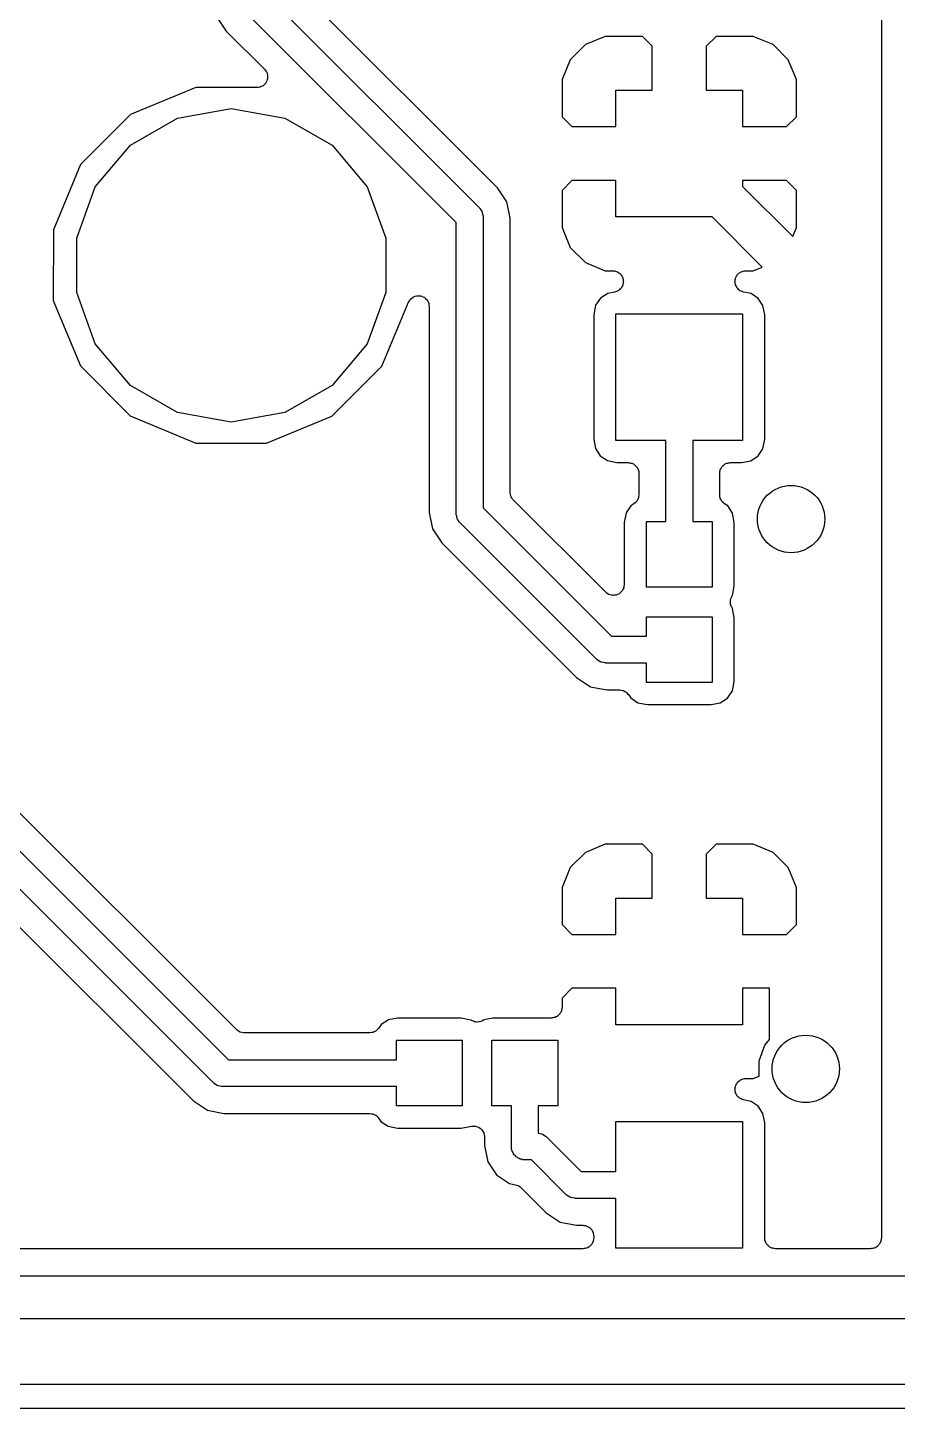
# Model space of a CAD drawing. Extents: x 25.3 to 49.5, y -85 to -25.3.
# Drawn here: x 34.42 to 42.61, y -84.95 to -71.93 of the extents above; entities that cross this region are included whole.
import ezdxf

# ---------------------------------------------------------------- set-up
doc = ezdxf.new("R2010")
doc.units = 0
doc.header["$MEASUREMENT"] = 0
doc.layers.add('BLACK', color=7, linetype='CONTINUOUS')

msp = doc.modelspace()

# ---------------------------------------------------------------- linework, layer by layer
at = {"layer": 'Black'}
for p, q in [((42.4624, -29.1846), (42.4624, -83.3433)), ((36.6775, -71.6288), (38.6716, -73.6229)), ((38.8441, -73.4362), (36.9613, -71.5533)), ((36.2003, -71.8264), (36.2882, -71.9579)), ((38.4548, -73.7653), (36.4607, -71.7712)), ((36.2882, -71.9579), (36.6487, -72.3184)), ((39.8595, -72.009), (39.6727, -72.0863)), ((40.2105, -72.009), (39.8595, -72.009)), ((40.3034, -72.1019), (40.2105, -72.009)), ((40.9043, -72.009), (40.8114, -72.1019)), ((41.2553, -72.009), (40.9043, -72.009)), ((41.4421, -72.0863), (41.2553, -72.009)), ((39.6727, -72.0863), (39.5298, -72.2292)), ((40.3034, -72.517), (40.3034, -72.1019)), ((40.8114, -72.1019), (40.8114, -72.517)), ((41.585, -72.2292), (41.4421, -72.0863)), ((39.5298, -72.2292), (39.4525, -72.416)), ((41.6623, -72.416), (41.585, -72.2292)), ((36.6487, -72.3184), (36.6563, -72.3293)), ((36.6563, -72.3293), (36.6648, -72.3395)), ((36.6648, -72.3395), (36.6664, -72.3436)), ((36.6664, -72.3436), (36.6689, -72.3473)), ((36.6689, -72.3473), (36.6723, -72.3601)), ((36.6749, -72.4165), (36.6693, -72.4286)), ((36.6723, -72.3601), (36.6769, -72.3727)), ((36.6753, -72.4121), (36.6749, -72.4165)), ((36.6769, -72.4079), (36.6753, -72.4121)), ((36.6769, -72.3727), (36.6769, -72.3771)), ((36.6769, -72.3771), (36.678, -72.3814)), ((36.678, -72.3814), (36.6769, -72.3946)), ((36.6769, -72.3946), (36.6769, -72.4079)), ((39.4525, -72.416), (39.4525, -72.767)), ((41.6623, -72.767), (41.6623, -72.416)), ((36.0027, -72.4913), (35.3863, -72.746)), ((36.5767, -72.4918), (36.0027, -72.4913)), ((36.5898, -72.4895), (36.5767, -72.4918)), ((36.6031, -72.4883), (36.5898, -72.4895)), ((36.6071, -72.4865), (36.6031, -72.4883)), ((36.6115, -72.4857), (36.6071, -72.4865)), ((36.623, -72.4791), (36.6115, -72.4857)), ((36.6351, -72.4734), (36.623, -72.4791)), ((36.6382, -72.4703), (36.6351, -72.4734)), ((36.642, -72.4681), (36.6382, -72.4703)), ((36.6506, -72.4579), (36.642, -72.4681)), ((36.66, -72.4485), (36.6506, -72.4579)), ((36.6619, -72.4445), (36.66, -72.4485)), ((36.6648, -72.4411), (36.6619, -72.4445)), ((36.6693, -72.4286), (36.6648, -72.4411)), ((39.9605, -72.8599), (39.9605, -72.517)), ((39.9605, -72.517), (40.3034, -72.517)), ((40.8114, -72.517), (41.1543, -72.517)), ((41.1543, -72.517), (41.1543, -72.8599)), ((35.3863, -72.746), (34.9143, -73.2172)), ((35.3841, -73.0352), (35.8289, -72.7784)), ((35.8289, -72.7784), (36.3347, -72.6892)), ((36.3347, -72.6892), (36.8405, -72.7784)), ((36.8405, -72.7784), (37.2853, -73.0352)), ((39.4525, -72.767), (39.5454, -72.8599)), ((41.5694, -72.8599), (41.6623, -72.767)), ((39.5454, -72.8599), (39.9605, -72.8599)), ((41.1543, -72.8599), (41.5694, -72.8599)), ((35.054, -73.4286), (35.3841, -73.0352)), ((37.2853, -73.0352), (37.6154, -73.4286)), ((34.9143, -73.2172), (34.6586, -73.8331)), ((34.8783, -73.9112), (35.054, -73.4286)), ((37.6154, -73.4286), (37.7911, -73.9112)), ((38.932, -73.5677), (38.8441, -73.4362)), ((39.5454, -73.3679), (39.4525, -73.4608)), ((39.9605, -73.3679), (39.5454, -73.3679)), ((39.9605, -73.7108), (39.9605, -73.3679)), ((41.1543, -73.3679), (41.1543, -73.4234)), ((41.5694, -73.3679), (41.1543, -73.3679)), ((41.1543, -73.4234), (41.6273, -73.8964)), ((41.6623, -73.4608), (41.5694, -73.3679)), ((38.9628, -73.7227), (38.932, -73.5677)), ((39.4525, -73.4608), (39.4525, -73.8118)), ((41.6623, -73.8118), (41.6623, -73.4608)), ((38.6716, -73.6229), (38.6748, -73.6275)), ((38.6748, -73.6275), (38.6791, -73.6311)), ((38.6791, -73.6311), (38.6874, -73.6454)), ((38.6874, -73.6454), (38.6969, -73.659)), ((38.6969, -73.659), (38.6983, -73.6644)), ((38.6983, -73.6644), (38.7011, -73.6693)), ((38.7011, -73.6693), (38.704, -73.6856)), ((38.704, -73.6856), (38.7083, -73.7016)), ((38.7083, -73.7016), (38.7078, -73.7072)), ((38.7078, -73.7072), (38.7088, -73.7127)), ((38.7088, -73.7127), (38.7088, -76.4556)), ((40.8669, -73.7108), (39.9605, -73.7108)), ((41.3399, -74.1838), (40.8669, -73.7108)), ((34.6586, -73.8331), (34.658, -74.5)), ((38.4548, -76.5082), (38.4548, -73.7653)), ((38.9628, -76.3083), (38.9628, -73.7227)), ((39.4525, -73.8118), (39.5298, -73.9986)), ((41.6273, -73.8964), (41.6623, -73.8118)), ((34.8783, -74.4248), (34.8783, -73.9112)), ((37.7911, -73.9112), (37.7911, -74.4248)), ((39.5298, -73.9986), (39.6727, -74.1415)), ((39.6727, -74.1415), (39.8595, -74.2188)), ((39.8595, -74.2188), (39.9297, -74.2188)), ((39.9297, -74.2188), (39.9376, -74.2202)), ((39.9376, -74.2202), (39.9457, -74.2201)), ((39.9457, -74.2201), (39.9549, -74.2232)), ((39.9549, -74.2232), (39.9645, -74.2249)), ((39.9645, -74.2249), (39.9714, -74.2289)), ((39.9714, -74.2289), (39.979, -74.2316)), ((39.979, -74.2316), (39.9866, -74.2377)), ((39.9866, -74.2377), (39.995, -74.2426)), ((41.1188, -74.2426), (41.1275, -74.2375)), ((41.1275, -74.2375), (41.1353, -74.2312)), ((41.1353, -74.2312), (41.1426, -74.2288)), ((41.1426, -74.2288), (41.1493, -74.2249)), ((41.1493, -74.2249), (41.1592, -74.2232)), ((41.1592, -74.2232), (41.1688, -74.22)), ((41.1688, -74.22), (41.1765, -74.2201)), ((41.1765, -74.2201), (41.1841, -74.2188)), ((41.1841, -74.2188), (41.2553, -74.2188)), ((41.2553, -74.2188), (41.3399, -74.1838)), ((39.995, -74.2426), (40.0002, -74.2487)), ((40.0002, -74.2487), (40.0064, -74.2538)), ((40.0064, -74.2538), (40.0114, -74.2621)), ((40.0114, -74.2621), (40.0177, -74.2696)), ((40.0177, -74.2696), (40.0205, -74.2771)), ((40.021, -74.362), (40.0177, -74.3712)), ((40.0205, -74.2771), (40.0246, -74.284)), ((40.0258, -74.3535), (40.021, -74.362)), ((40.0246, -74.284), (40.0264, -74.2936)), ((40.027, -74.3456), (40.0258, -74.3535)), ((40.0264, -74.2936), (40.0298, -74.3028)), ((40.0298, -74.338), (40.027, -74.3456)), ((40.0298, -74.3028), (40.0298, -74.3108)), ((40.0298, -74.3108), (40.0313, -74.3187)), ((40.0313, -74.3187), (40.0298, -74.3283)), ((40.0298, -74.3283), (40.0298, -74.338)), ((41.0825, -74.318), (41.084, -74.3105)), ((41.084, -74.328), (41.0825, -74.318)), ((41.084, -74.3028), (41.0875, -74.2933)), ((41.084, -74.3105), (41.084, -74.3028)), ((41.084, -74.338), (41.084, -74.328)), ((41.0867, -74.3453), (41.084, -74.338)), ((41.0878, -74.3529), (41.0867, -74.3453)), ((41.0875, -74.2933), (41.0894, -74.2834)), ((41.0926, -74.3617), (41.0878, -74.3529)), ((41.0894, -74.2834), (41.0934, -74.2768)), ((41.0961, -74.3712), (41.0926, -74.3617)), ((41.0934, -74.2768), (41.0961, -74.2696)), ((41.0961, -74.2696), (41.1026, -74.2619)), ((41.1026, -74.2619), (41.1078, -74.2533)), ((41.1078, -74.2533), (41.1138, -74.2485)), ((41.1138, -74.2485), (41.1188, -74.2426)), ((34.658, -74.5), (34.9127, -75.1164)), ((35.054, -74.9074), (34.8783, -74.4248)), ((37.7911, -74.4248), (37.6154, -74.9074)), ((38.0137, -74.503), (38.0214, -74.4897)), ((38.0214, -74.4897), (38.0231, -74.4882)), ((38.0231, -74.4882), (38.0244, -74.4863)), ((38.0244, -74.4863), (38.0366, -74.4769)), ((38.0366, -74.4769), (38.0484, -74.467)), ((38.0484, -74.467), (38.0505, -74.4662)), ((38.0505, -74.4662), (38.0524, -74.4648)), ((38.0524, -74.4648), (38.0671, -74.4602)), ((38.0671, -74.4602), (38.0816, -74.4549)), ((38.0816, -74.4549), (38.0838, -74.4549)), ((38.0838, -74.4549), (38.086, -74.4542)), ((38.086, -74.4542), (38.1014, -74.4549)), ((38.1014, -74.4549), (38.1168, -74.4549)), ((38.1168, -74.4549), (38.119, -74.4557)), ((38.119, -74.4557), (38.1213, -74.4558)), ((38.1213, -74.4558), (38.1355, -74.4617)), ((38.1355, -74.4617), (38.15, -74.467)), ((38.15, -74.467), (38.1518, -74.4685)), ((38.1518, -74.4685), (38.1539, -74.4693)), ((38.1539, -74.4693), (38.1652, -74.4798)), ((38.1652, -74.4798), (38.177, -74.4897)), ((38.177, -74.4897), (38.1782, -74.4917)), ((38.1782, -74.4917), (38.1799, -74.4932)), ((38.1799, -74.4932), (38.187, -74.5069)), ((39.8149, -74.4778), (39.7694, -74.5453)), ((39.8833, -74.4329), (39.8149, -74.4778)), ((39.9491, -74.4201), (39.8833, -74.4329)), ((39.9566, -74.4173), (39.9491, -74.4201)), ((39.9645, -74.4159), (39.9566, -74.4173)), ((39.9729, -74.411), (39.9645, -74.4159)), ((39.982, -74.4075), (39.9729, -74.411)), ((39.9881, -74.4022), (39.982, -74.4075)), ((39.995, -74.3982), (39.9881, -74.4022)), ((40.0013, -74.3908), (39.995, -74.3982)), ((40.0087, -74.3844), (40.0013, -74.3908)), ((40.0126, -74.3773), (40.0087, -74.3844)), ((40.0177, -74.3712), (40.0126, -74.3773)), ((41.101, -74.3771), (41.0961, -74.3712)), ((41.1047, -74.3839), (41.101, -74.3771)), ((41.1123, -74.3905), (41.1047, -74.3839)), ((41.1188, -74.3982), (41.1123, -74.3905)), ((41.1254, -74.4021), (41.1188, -74.3982)), ((41.1312, -74.4072), (41.1254, -74.4021)), ((41.1406, -74.4108), (41.1312, -74.4072)), ((41.1493, -74.4159), (41.1406, -74.4108)), ((41.1569, -74.4172), (41.1493, -74.4159)), ((41.1641, -74.42), (41.1569, -74.4172)), ((41.2342, -74.4341), (41.1641, -74.42)), ((41.3017, -74.4796), (41.2342, -74.4341)), ((41.3466, -74.548), (41.3017, -74.4796)), ((37.7551, -75.1188), (38.0054, -74.516)), ((38.0054, -74.516), (38.0137, -74.503)), ((38.187, -74.5069), (38.1947, -74.5202)), ((38.1947, -74.5202), (38.1951, -74.5225)), ((38.1951, -74.5225), (38.1961, -74.5245)), ((38.1961, -74.5245), (38.1981, -74.5398)), ((38.1981, -74.5398), (38.2008, -74.555)), ((38.2008, -74.555), (38.2008, -76.4982)), ((39.7694, -74.5453), (39.7513, -74.6353)), ((39.9605, -75.819), (39.9605, -74.6252)), ((39.9605, -74.6252), (41.1543, -74.6252)), ((41.1543, -74.6252), (41.1543, -75.819)), ((41.3635, -74.635), (41.3466, -74.548)), ((39.7513, -74.6353), (39.7513, -75.8092)), ((41.3635, -75.8089), (41.3635, -74.635)), ((35.3841, -75.3008), (35.054, -74.9074)), ((37.6154, -74.9074), (37.2853, -75.3008)), ((34.9127, -75.1164), (35.3839, -75.5884)), ((37.2831, -75.59), (37.7551, -75.1188)), ((35.8289, -75.5576), (35.3841, -75.3008)), ((37.2853, -75.3008), (36.8405, -75.5576)), ((35.3839, -75.5884), (35.9998, -75.8441)), ((36.3347, -75.6468), (35.8289, -75.5576)), ((36.8405, -75.5576), (36.3347, -75.6468)), ((36.6667, -75.8447), (37.2831, -75.59)), ((35.9998, -75.8441), (36.6667, -75.8447)), ((39.7513, -75.8092), (39.7682, -75.8962)), ((39.7682, -75.8962), (39.8131, -75.9646)), ((40.4304, -75.819), (39.9605, -75.819)), ((40.4304, -76.5835), (40.4304, -75.819)), ((41.1543, -75.819), (40.6844, -75.819)), ((40.6844, -75.819), (40.6844, -76.5835)), ((41.2999, -75.9664), (41.3454, -75.8989)), ((41.3454, -75.8989), (41.3635, -75.8089)), ((39.8131, -75.9646), (39.8806, -76.0101)), ((39.8806, -76.0101), (39.9706, -76.0282)), ((39.9706, -76.0282), (40.0748, -76.0282)), ((40.0748, -76.0282), (40.0836, -76.0297)), ((40.0836, -76.0297), (40.0924, -76.0297)), ((40.0924, -76.0297), (40.1008, -76.0328)), ((40.1008, -76.0328), (40.1095, -76.0343)), ((40.1095, -76.0343), (40.1172, -76.0387)), ((40.1172, -76.0387), (40.1256, -76.0418)), ((40.1256, -76.0418), (40.1324, -76.0475)), ((40.1324, -76.0475), (40.1401, -76.0519)), ((40.1401, -76.0519), (40.1458, -76.0588)), ((40.1458, -76.0588), (40.1526, -76.0645)), ((40.9622, -76.0645), (40.969, -76.0588)), ((40.969, -76.0588), (40.9747, -76.0519)), ((40.9747, -76.0519), (40.9824, -76.0475)), ((40.9824, -76.0475), (40.9892, -76.0418)), ((40.9892, -76.0418), (40.9976, -76.0387)), ((40.9976, -76.0387), (41.0053, -76.0343)), ((41.0053, -76.0343), (41.014, -76.0328)), ((41.014, -76.0328), (41.0224, -76.0297)), ((41.0224, -76.0297), (41.0312, -76.0297)), ((41.0312, -76.0297), (41.04, -76.0282)), ((41.04, -76.0282), (41.1445, -76.0282)), ((41.1445, -76.0282), (41.2315, -76.0113)), ((41.2315, -76.0113), (41.2999, -75.9664)), ((40.1526, -76.0645), (40.1571, -76.0722)), ((40.1571, -76.0722), (40.1628, -76.079)), ((40.1628, -76.079), (40.1658, -76.0873)), ((40.1658, -76.0873), (40.1703, -76.095)), ((40.1703, -76.095), (40.1718, -76.1038)), ((40.1718, -76.1038), (40.1749, -76.1121)), ((40.1749, -76.1121), (40.1749, -76.121)), ((40.1749, -76.121), (40.1764, -76.1298)), ((40.1764, -76.1298), (40.1764, -76.3324)), ((40.9384, -76.1298), (40.9399, -76.121)), ((40.9384, -76.3325), (40.9384, -76.1298)), ((40.9399, -76.1121), (40.943, -76.1038)), ((40.9399, -76.121), (40.9399, -76.1121)), ((40.943, -76.1038), (40.9445, -76.095)), ((40.9445, -76.095), (40.949, -76.0873)), ((40.949, -76.0873), (40.952, -76.079)), ((40.952, -76.079), (40.9577, -76.0722)), ((40.9577, -76.0722), (40.9622, -76.0645)), ((38.9636, -76.3127), (38.9628, -76.3083)), ((38.9632, -76.3172), (38.9636, -76.3127)), ((38.9666, -76.33), (38.9632, -76.3172)), ((38.9689, -76.343), (38.9666, -76.33)), ((38.9712, -76.3469), (38.9689, -76.343)), ((38.9723, -76.3512), (38.9712, -76.3469)), ((38.9799, -76.3621), (38.9723, -76.3512)), ((38.9866, -76.3736), (38.9799, -76.3621)), ((38.99, -76.3765), (38.9866, -76.3736)), ((38.9926, -76.3801), (38.99, -76.3765)), ((39.8649, -77.2525), (38.9926, -76.3801)), ((40.102, -76.4361), (40.0564, -76.5037)), ((40.1306, -76.4173), (40.102, -76.4361)), ((40.1413, -76.4072), (40.1306, -76.4173)), ((40.1526, -76.3977), (40.1413, -76.4072)), ((40.1541, -76.3952), (40.1526, -76.3977)), ((40.1563, -76.3932), (40.1541, -76.3952)), ((40.1629, -76.38), (40.1563, -76.3932)), ((40.1703, -76.3672), (40.1629, -76.38)), ((40.1708, -76.3643), (40.1703, -76.3672)), ((40.1721, -76.3616), (40.1708, -76.3643)), ((40.1738, -76.347), (40.1721, -76.3616)), ((40.1764, -76.3324), (40.1738, -76.347)), ((40.9409, -76.3464), (40.9384, -76.3325)), ((40.9423, -76.3605), (40.9409, -76.3464)), ((40.9439, -76.3637), (40.9423, -76.3605)), ((40.9445, -76.3673), (40.9439, -76.3637)), ((40.9516, -76.3795), (40.9445, -76.3673)), ((40.9578, -76.3922), (40.9516, -76.3795)), ((40.9604, -76.3947), (40.9578, -76.3922)), ((40.9622, -76.3978), (40.9604, -76.3947)), ((40.973, -76.4069), (40.9622, -76.3978)), ((40.9832, -76.4167), (40.973, -76.4069)), ((41.0147, -76.438), (40.9832, -76.4167)), ((41.0596, -76.5063), (41.0147, -76.438)), ((38.2008, -76.4982), (38.2316, -76.6532)), ((38.4558, -76.5137), (38.4548, -76.5082)), ((38.4553, -76.5193), (38.4558, -76.5137)), ((38.4596, -76.5353), (38.4553, -76.5193)), ((38.4625, -76.5516), (38.4596, -76.5353)), ((38.4653, -76.5565), (38.4625, -76.5516)), ((38.4667, -76.5619), (38.4653, -76.5565)), ((38.4762, -76.5755), (38.4667, -76.5619)), ((38.4845, -76.5898), (38.4762, -76.5755)), ((38.7088, -76.4556), (39.9188, -77.6656)), ((40.0564, -76.5037), (40.0383, -76.5936)), ((40.2475, -77.2033), (40.2475, -76.5835)), ((40.2475, -76.5835), (40.4304, -76.5835)), ((40.6844, -76.5835), (40.8673, -76.5835)), ((40.8673, -76.5835), (40.8673, -77.2033)), ((41.0765, -76.5933), (41.0596, -76.5063)), ((38.2316, -76.6532), (38.3195, -76.7847)), ((38.4888, -76.5934), (38.4845, -76.5898)), ((38.492, -76.598), (38.4888, -76.5934)), ((39.7764, -77.8824), (38.492, -76.598)), ((40.0383, -76.5936), (40.0383, -77.1806)), ((41.0765, -77.1932), (41.0765, -76.5933)), ((38.3195, -76.7847), (39.5897, -78.0549)), ((40.0256, -77.2269), (40.02, -77.2389)), ((40.0322, -77.2154), (40.0256, -77.2269)), ((40.033, -77.211), (40.0322, -77.2154)), ((40.0349, -77.2069), (40.033, -77.211)), ((40.036, -77.1937), (40.0349, -77.2069)), ((40.0383, -77.1806), (40.036, -77.1937)), ((40.8673, -77.2033), (40.2475, -77.2033)), ((41.0584, -77.2832), (41.0765, -77.1932)), ((39.8758, -77.2601), (39.8649, -77.2525)), ((39.8859, -77.2686), (39.8758, -77.2601)), ((39.8901, -77.2702), (39.8859, -77.2686)), ((39.8938, -77.2727), (39.8901, -77.2702)), ((39.9066, -77.2762), (39.8938, -77.2727)), ((39.9191, -77.2807), (39.9066, -77.2762)), ((39.9236, -77.2807), (39.9191, -77.2807)), ((39.9279, -77.2819), (39.9236, -77.2807)), ((39.9411, -77.2807), (39.9279, -77.2819)), ((39.9544, -77.2807), (39.9411, -77.2807)), ((39.9586, -77.2792), (39.9544, -77.2807)), ((39.963, -77.2788), (39.9586, -77.2792)), ((39.9751, -77.2732), (39.963, -77.2788)), ((39.9875, -77.2686), (39.9751, -77.2732)), ((39.991, -77.2658), (39.9875, -77.2686)), ((39.995, -77.2639), (39.991, -77.2658)), ((40.0044, -77.2545), (39.995, -77.2639)), ((40.0146, -77.246), (40.0044, -77.2545)), ((40.0168, -77.2421), (40.0146, -77.246)), ((40.02, -77.2389), (40.0168, -77.2421)), ((41.0393, -77.354), (41.0401, -77.3428)), ((41.0411, -77.3603), (41.0393, -77.354)), ((41.0394, -77.3315), (41.0413, -77.3253)), ((41.0401, -77.3428), (41.0394, -77.3315)), ((41.0415, -77.3668), (41.0411, -77.3603)), ((41.0413, -77.3253), (41.0418, -77.3188)), ((41.0418, -77.3188), (41.0463, -77.3085)), ((41.0463, -77.3085), (41.0496, -77.2977)), ((41.0496, -77.2977), (41.0535, -77.2925)), ((41.0535, -77.2925), (41.0561, -77.2866)), ((41.0561, -77.2866), (41.0584, -77.2832)), ((40.2475, -77.6656), (40.2475, -77.4827)), ((40.2475, -77.4827), (40.8673, -77.4827)), ((40.8673, -77.4827), (40.8673, -78.1025)), ((41.0459, -77.3771), (41.0415, -77.3668)), ((41.049, -77.3879), (41.0459, -77.3771)), ((41.0528, -77.3932), (41.049, -77.3879)), ((41.0554, -77.3992), (41.0528, -77.3932)), ((41.0596, -77.4055), (41.0554, -77.3992)), ((41.0765, -77.4925), (41.0596, -77.4055)), ((41.0765, -78.0924), (41.0765, -77.4925)), ((39.9188, -77.6656), (40.2475, -77.6656)), ((32.5088, -77.8619), (36.3079, -81.661)), ((36.3834, -81.3772), (32.8462, -77.84)), ((39.781, -77.8856), (39.7764, -77.8824)), ((39.7846, -77.8899), (39.781, -77.8856)), ((39.7989, -77.8982), (39.7846, -77.8899)), ((39.8125, -77.9077), (39.7989, -77.8982)), ((39.8179, -77.9091), (39.8125, -77.9077)), ((39.8228, -77.9119), (39.8179, -77.9091)), ((39.8391, -77.9148), (39.8228, -77.9119)), ((39.8551, -77.9191), (39.8391, -77.9148)), ((39.8607, -77.9186), (39.8551, -77.9191)), ((39.8662, -77.9196), (39.8607, -77.9186)), ((40.2475, -77.9196), (39.8662, -77.9196)), ((40.2475, -78.1025), (40.2475, -77.9196)), ((36.1655, -81.8778), (32.3258, -78.0381)), ((39.5897, -78.0549), (39.7212, -78.1428)), ((39.7212, -78.1428), (39.8762, -78.1736)), ((40.8673, -78.1025), (40.2475, -78.1025)), ((41.0584, -78.1823), (41.0765, -78.0924)), ((39.8762, -78.1736), (39.9964, -78.1736)), ((39.9964, -78.1736), (40.011, -78.1762)), ((40.011, -78.1762), (40.0256, -78.1779)), ((40.0256, -78.1779), (40.0283, -78.1792)), ((40.0283, -78.1792), (40.0312, -78.1797)), ((40.0312, -78.1797), (40.044, -78.1871)), ((40.044, -78.1871), (40.0571, -78.1937)), ((40.0571, -78.1937), (40.0592, -78.1959)), ((40.0592, -78.1959), (40.0617, -78.1974)), ((40.0617, -78.1974), (40.0712, -78.2087)), ((40.0712, -78.2087), (40.0813, -78.2194)), ((40.0813, -78.2194), (40.1001, -78.248)), ((40.1001, -78.248), (40.1676, -78.2936)), ((40.9445, -78.2948), (41.0128, -78.2499)), ((41.0128, -78.2499), (41.0584, -78.1823)), ((32.3075, -78.3791), (35.9788, -82.0503)), ((40.1676, -78.2936), (40.2576, -78.3116)), ((40.2576, -78.3116), (40.8575, -78.3116)), ((40.8575, -78.3116), (40.9445, -78.2948)), ((39.6727, -79.7063), (39.5298, -79.8492)), ((39.8595, -79.629), (39.6727, -79.7063)), ((40.2105, -79.629), (39.8595, -79.629)), ((40.3034, -79.7219), (40.2105, -79.629)), ((40.9043, -79.629), (40.8114, -79.7219)), ((41.2553, -79.629), (40.9043, -79.629)), ((41.4421, -79.7063), (41.2553, -79.629)), ((41.585, -79.8492), (41.4421, -79.7063)), ((40.3034, -80.137), (40.3034, -79.7219)), ((40.8114, -79.7219), (40.8114, -80.137)), ((39.5298, -79.8492), (39.4525, -80.036)), ((41.6623, -80.036), (41.585, -79.8492)), ((39.4525, -80.036), (39.4525, -80.387)), ((41.6623, -80.387), (41.6623, -80.036)), ((39.9605, -80.4799), (39.9605, -80.137)), ((39.9605, -80.137), (40.3034, -80.137)), ((40.8114, -80.137), (41.1543, -80.137)), ((41.1543, -80.137), (41.1543, -80.4799)), ((39.4525, -80.387), (39.5454, -80.4799)), ((39.5454, -80.4799), (39.9605, -80.4799)), ((41.1543, -80.4799), (41.5694, -80.4799)), ((41.5694, -80.4799), (41.6623, -80.387)), ((39.5454, -80.9879), (39.4525, -81.0808)), ((39.9605, -80.9879), (39.5454, -80.9879)), ((39.9605, -81.3308), (39.9605, -80.9879)), ((41.4086, -80.9879), (41.1543, -80.9879)), ((41.1543, -80.9879), (41.1543, -81.3308)), ((41.4086, -81.4706), (41.4086, -80.9879)), ((39.4525, -81.0808), (39.4525, -81.1673)), ((37.9027, -81.2689), (37.8158, -81.2858)), ((38.5026, -81.2689), (37.9027, -81.2689)), ((38.5926, -81.287), (38.5026, -81.2689)), ((38.8019, -81.2689), (38.7149, -81.2858)), ((39.3509, -81.2689), (38.8019, -81.2689)), ((39.3597, -81.2674), (39.3509, -81.2689)), ((39.3685, -81.2674), (39.3597, -81.2674)), ((39.3769, -81.2644), (39.3685, -81.2674)), ((39.3856, -81.2628), (39.3769, -81.2644)), ((39.3933, -81.2584), (39.3856, -81.2628)), ((39.4017, -81.2553), (39.3933, -81.2584)), ((39.4085, -81.2496), (39.4017, -81.2553)), ((39.4162, -81.2452), (39.4085, -81.2496)), ((39.4219, -81.2384), (39.4162, -81.2452)), ((39.4287, -81.2327), (39.4219, -81.2384)), ((39.4332, -81.225), (39.4287, -81.2327)), ((39.4389, -81.2181), (39.4332, -81.225)), ((39.4419, -81.2098), (39.4389, -81.2181)), ((39.4464, -81.2021), (39.4419, -81.2098)), ((39.4479, -81.1933), (39.4464, -81.2021)), ((39.451, -81.185), (39.4479, -81.1933)), ((39.4525, -81.1673), (39.451, -81.1761)), ((39.451, -81.1761), (39.451, -81.185)), ((36.387, -81.3798), (36.3834, -81.3772)), ((36.3899, -81.3832), (36.387, -81.3798)), ((36.4014, -81.3899), (36.3899, -81.3832)), ((36.4123, -81.3975), (36.4014, -81.3899)), ((36.4166, -81.3986), (36.4123, -81.3975)), ((36.4205, -81.4009), (36.4166, -81.3986)), ((36.4335, -81.4032), (36.4205, -81.4009)), ((36.4463, -81.4066), (36.4335, -81.4032)), ((37.6699, -81.4031), (37.6558, -81.4045)), ((37.6731, -81.4015), (37.6699, -81.4031)), ((37.6767, -81.4009), (37.6731, -81.4015)), ((37.6889, -81.3938), (37.6767, -81.4009)), ((37.7016, -81.3876), (37.6889, -81.3938)), ((37.7041, -81.385), (37.7016, -81.3876)), ((37.7072, -81.3832), (37.7041, -81.385)), ((37.7163, -81.3724), (37.7072, -81.3832)), ((37.7261, -81.3622), (37.7163, -81.3724)), ((37.7474, -81.3307), (37.7261, -81.3622)), ((37.8158, -81.2858), (37.7474, -81.3307)), ((38.596, -81.2893), (38.5926, -81.287)), ((38.6019, -81.2919), (38.596, -81.2893)), ((38.6071, -81.2958), (38.6019, -81.2919)), ((38.6179, -81.2991), (38.6071, -81.2958)), ((38.6282, -81.3036), (38.6179, -81.2991)), ((38.6347, -81.3041), (38.6282, -81.3036)), ((38.6409, -81.306), (38.6347, -81.3041)), ((38.6522, -81.3053), (38.6409, -81.306)), ((38.6634, -81.3061), (38.6522, -81.3053)), ((38.6697, -81.3043), (38.6634, -81.3061)), ((38.6762, -81.3039), (38.6697, -81.3043)), ((38.6865, -81.2995), (38.6762, -81.3039)), ((38.6973, -81.2964), (38.6865, -81.2995)), ((38.7026, -81.2926), (38.6973, -81.2964)), ((38.7086, -81.29), (38.7026, -81.2926)), ((38.7149, -81.2858), (38.7086, -81.29)), ((41.1543, -81.3308), (39.9605, -81.3308)), ((36.4508, -81.4062), (36.4463, -81.4066)), ((36.4552, -81.407), (36.4508, -81.4062)), ((37.6419, -81.407), (36.4552, -81.407)), ((37.6558, -81.4045), (37.6419, -81.407)), ((37.8929, -81.661), (37.8929, -81.4781)), ((37.8929, -81.4781), (38.5127, -81.4781)), ((38.5127, -81.4781), (38.5127, -82.0979)), ((38.7921, -82.0979), (38.7921, -81.4781)), ((38.7921, -81.4781), (39.4119, -81.4781)), ((39.4119, -81.4781), (39.4119, -82.0979)), ((41.3101, -81.6704), (41.3631, -81.5248)), ((41.3631, -81.5248), (41.4086, -81.4706)), ((36.3079, -81.661), (37.8929, -81.661)), ((41.3101, -81.8161), (41.3101, -81.6704)), ((36.1701, -81.881), (36.1655, -81.8778)), ((36.1737, -81.8853), (36.1701, -81.881)), ((36.188, -81.8936), (36.1737, -81.8853)), ((36.2016, -81.9031), (36.188, -81.8936)), ((36.207, -81.9045), (36.2016, -81.9031)), ((36.2119, -81.9073), (36.207, -81.9045)), ((36.2282, -81.9102), (36.2119, -81.9073)), ((36.2442, -81.9145), (36.2282, -81.9102)), ((36.2498, -81.914), (36.2442, -81.9145)), ((36.2553, -81.915), (36.2498, -81.914)), ((37.8929, -81.915), (36.2553, -81.915)), ((37.8929, -82.0979), (37.8929, -81.915)), ((41.084, -81.9228), (41.0875, -81.9133)), ((41.084, -81.9305), (41.084, -81.9228)), ((41.0875, -81.9133), (41.0894, -81.9034)), ((41.0894, -81.9034), (41.0934, -81.8968)), ((41.0934, -81.8968), (41.0961, -81.8896)), ((41.0961, -81.8896), (41.1026, -81.8819)), ((41.1026, -81.8819), (41.1078, -81.8733)), ((41.1078, -81.8733), (41.1138, -81.8685)), ((41.1138, -81.8685), (41.1188, -81.8626)), ((41.1188, -81.8626), (41.1275, -81.8575)), ((41.1275, -81.8575), (41.1353, -81.8512)), ((41.1353, -81.8512), (41.1426, -81.8488)), ((41.1426, -81.8488), (41.1493, -81.8449)), ((41.1493, -81.8449), (41.1592, -81.8432)), ((41.1592, -81.8432), (41.1688, -81.84)), ((41.1688, -81.84), (41.1765, -81.8401)), ((41.1765, -81.8401), (41.1841, -81.8388)), ((41.1841, -81.8388), (41.2553, -81.8388)), ((41.2553, -81.8388), (41.3101, -81.8161)), ((35.9788, -82.0503), (36.1103, -82.1382)), ((41.0825, -81.938), (41.084, -81.9305)), ((41.084, -81.948), (41.0825, -81.938)), ((41.084, -81.958), (41.084, -81.948)), ((41.0867, -81.9653), (41.084, -81.958)), ((41.0878, -81.9729), (41.0867, -81.9653)), ((41.0926, -81.9817), (41.0878, -81.9729)), ((41.0961, -81.9912), (41.0926, -81.9817)), ((41.101, -81.9971), (41.0961, -81.9912)), ((41.1047, -82.0039), (41.101, -81.9971)), ((41.1123, -82.0105), (41.1047, -82.0039)), ((41.1188, -82.0182), (41.1123, -82.0105)), ((41.1254, -82.0221), (41.1188, -82.0182)), ((41.1312, -82.0272), (41.1254, -82.0221)), ((41.1406, -82.0308), (41.1312, -82.0272)), ((41.1493, -82.0359), (41.1406, -82.0308)), ((41.1569, -82.0372), (41.1493, -82.0359)), ((41.1641, -82.04), (41.1569, -82.0372)), ((41.2342, -82.0541), (41.1641, -82.04)), ((41.3017, -82.0996), (41.2342, -82.0541)), ((36.1103, -82.1382), (36.2653, -82.169)), ((36.2653, -82.169), (37.6418, -82.169)), ((37.6418, -82.169), (37.6564, -82.1716)), ((37.6564, -82.1716), (37.671, -82.1733)), ((37.671, -82.1733), (37.6737, -82.1746)), ((37.6737, -82.1746), (37.6766, -82.1751)), ((37.6766, -82.1751), (37.6894, -82.1825)), ((37.6894, -82.1825), (37.7026, -82.1891)), ((38.5127, -82.0979), (37.8929, -82.0979)), ((38.975, -82.0979), (38.7921, -82.0979)), ((38.975, -82.4792), (38.975, -82.0979)), ((39.4119, -82.0979), (39.229, -82.0979)), ((39.229, -82.0979), (39.229, -82.3531)), ((41.3466, -82.168), (41.3017, -82.0996)), ((41.3635, -82.255), (41.3466, -82.168)), ((37.7026, -82.1891), (37.7046, -82.1913)), ((37.7046, -82.1913), (37.7071, -82.1928)), ((37.7071, -82.1928), (37.7166, -82.2041)), ((37.7166, -82.2041), (37.7267, -82.2148)), ((37.7267, -82.2148), (37.7455, -82.2434)), ((37.7455, -82.2434), (37.8131, -82.289)), ((37.8131, -82.289), (37.903, -82.3071)), ((37.903, -82.3071), (38.5029, -82.3071)), ((38.5029, -82.3071), (38.6, -82.2882)), ((38.6, -82.2882), (38.6009, -82.2882)), ((38.6009, -82.2882), (38.6018, -82.2879)), ((38.6018, -82.2879), (38.6185, -82.2879)), ((38.6185, -82.2879), (38.6353, -82.2876)), ((38.6353, -82.2876), (38.6362, -82.2879)), ((38.6362, -82.2879), (38.637, -82.2879)), ((38.637, -82.2879), (38.6528, -82.2936)), ((38.6528, -82.2936), (38.6687, -82.2991)), ((38.6687, -82.2991), (38.6694, -82.2997)), ((38.6694, -82.2997), (38.6702, -82.3)), ((38.6702, -82.3), (38.683, -82.3107)), ((38.683, -82.3107), (38.6961, -82.3213)), ((39.9605, -82.7151), (39.9605, -82.2452)), ((39.9605, -82.2452), (41.1543, -82.2452)), ((41.1543, -82.2452), (41.1543, -83.439)), ((41.3635, -83.3433), (41.3635, -82.255)), ((38.6961, -82.3213), (38.6966, -82.3221)), ((38.6966, -82.3221), (38.6972, -82.3226)), ((38.6972, -82.3226), (38.7056, -82.3372)), ((38.7056, -82.3372), (38.7143, -82.3516)), ((38.7143, -82.3516), (38.7144, -82.3524)), ((38.7144, -82.3524), (38.7149, -82.3532)), ((38.7149, -82.3532), (38.7178, -82.3697)), ((38.7178, -82.3697), (38.721, -82.3862)), ((38.721, -82.3862), (38.7208, -82.3871)), ((38.7208, -82.3871), (38.721, -82.3879)), ((38.721, -82.3879), (38.721, -82.4692)), ((39.229, -82.3531), (39.2434, -82.357)), ((39.2434, -82.357), (39.2597, -82.3599)), ((39.2597, -82.3599), (39.2646, -82.3627)), ((39.2646, -82.3627), (39.27, -82.3641)), ((39.27, -82.3641), (39.2836, -82.3736)), ((39.2836, -82.3736), (39.2979, -82.3819)), ((39.2979, -82.3819), (39.3015, -82.3862)), ((39.3015, -82.3862), (39.3061, -82.3894)), ((39.3061, -82.3894), (39.6318, -82.7151)), ((38.721, -82.4692), (38.7518, -82.6242)), ((38.9769, -82.4901), (38.975, -82.4792)), ((38.9769, -82.5013), (38.9769, -82.4901)), ((38.9807, -82.5117), (38.9769, -82.5013)), ((38.9827, -82.5226), (38.9807, -82.5117)), ((38.9882, -82.5323), (38.9827, -82.5226)), ((38.992, -82.5427), (38.9882, -82.5323)), ((38.9992, -82.5512), (38.992, -82.5427)), ((39.0047, -82.5608), (38.9992, -82.5512)), ((39.0132, -82.568), (39.0047, -82.5608)), ((39.0204, -82.5765), (39.0132, -82.568)), ((38.7518, -82.6242), (38.834, -82.7472)), ((39.03, -82.582), (39.0204, -82.5765)), ((39.0385, -82.5892), (39.03, -82.582)), ((39.0489, -82.593), (39.0385, -82.5892)), ((39.0586, -82.5985), (39.0489, -82.593)), ((39.0695, -82.6005), (39.0586, -82.5985)), ((39.0799, -82.6043), (39.0695, -82.6005)), ((39.0911, -82.6043), (39.0799, -82.6043)), ((39.102, -82.6062), (39.0911, -82.6043)), ((39.1637, -82.6062), (39.102, -82.6062)), ((39.4894, -82.9319), (39.1637, -82.6062)), ((38.834, -82.7472), (38.957, -82.8294)), ((38.957, -82.8294), (39.015, -82.8409)), ((39.6318, -82.7151), (39.9605, -82.7151)), ((39.015, -82.8409), (39.0263, -82.8453)), ((39.0263, -82.8453), (39.0381, -82.8485)), ((39.0381, -82.8485), (39.0427, -82.8517)), ((39.0427, -82.8517), (39.0479, -82.8537)), ((39.0479, -82.8537), (39.057, -82.8617)), ((39.057, -82.8617), (39.067, -82.8687)), ((39.067, -82.8687), (39.3027, -83.1044)), ((39.494, -82.9351), (39.4894, -82.9319)), ((39.4976, -82.9394), (39.494, -82.9351)), ((39.5119, -82.9477), (39.4976, -82.9394)), ((39.5255, -82.9572), (39.5119, -82.9477)), ((39.5309, -82.9586), (39.5255, -82.9572)), ((39.5358, -82.9614), (39.5309, -82.9586)), ((39.5521, -82.9643), (39.5358, -82.9614)), ((39.5681, -82.9686), (39.5521, -82.9643)), ((39.5737, -82.9681), (39.5681, -82.9686)), ((39.5792, -82.9691), (39.5737, -82.9681)), ((39.9605, -82.9691), (39.5792, -82.9691)), ((39.9605, -83.439), (39.9605, -82.9691)), ((39.3027, -83.1044), (39.4342, -83.1923)), ((39.4342, -83.1923), (39.5892, -83.2231)), ((39.5892, -83.2231), (39.6497, -83.2231)), ((39.6497, -83.2231), (39.6585, -83.2246)), ((39.6585, -83.2246), (39.6674, -83.2246)), ((39.6674, -83.2246), (39.6757, -83.2277)), ((39.6757, -83.2277), (39.6845, -83.2292)), ((39.6845, -83.2292), (39.6922, -83.2337)), ((39.6922, -83.2337), (39.7005, -83.2367)), ((39.7005, -83.2367), (39.7073, -83.2424)), ((39.7073, -83.2424), (39.715, -83.2469)), ((39.715, -83.2469), (39.7207, -83.2537)), ((39.7207, -83.2537), (39.7276, -83.2594)), ((39.7276, -83.2594), (39.732, -83.2671)), ((39.732, -83.2671), (39.7377, -83.2739)), ((39.7377, -83.2739), (39.7408, -83.2823)), ((39.7408, -83.2823), (39.7452, -83.29)), ((39.7452, -83.29), (39.7467, -83.2987)), ((39.7467, -83.2987), (39.7498, -83.3071)), ((39.7498, -83.3071), (39.7498, -83.3159)), ((39.7498, -83.3159), (39.7513, -83.3247)), ((39.7513, -83.3433), (39.7498, -83.3521)), ((39.7498, -83.3521), (39.7498, -83.3609)), ((39.7513, -83.3247), (39.7513, -83.3433)), ((41.365, -83.3521), (41.3635, -83.3433)), ((41.365, -83.3609), (41.365, -83.3521)), ((42.4624, -83.3433), (42.4609, -83.3521)), ((42.4609, -83.3521), (42.4609, -83.3609)), ((39.6497, -83.4449), (29.2738, -83.4449)), ((39.6585, -83.4434), (39.6497, -83.4449)), ((39.6674, -83.4434), (39.6585, -83.4434)), ((39.6757, -83.4403), (39.6674, -83.4434)), ((39.6845, -83.4388), (39.6757, -83.4403)), ((39.6922, -83.4343), (39.6845, -83.4388)), ((39.7005, -83.4313), (39.6922, -83.4343)), ((39.7073, -83.4256), (39.7005, -83.4313)), ((39.715, -83.4211), (39.7073, -83.4256)), ((39.7207, -83.4143), (39.715, -83.4211)), ((39.7276, -83.4086), (39.7207, -83.4143)), ((39.732, -83.4009), (39.7276, -83.4086)), ((39.7377, -83.3941), (39.732, -83.4009)), ((39.7408, -83.3857), (39.7377, -83.3941)), ((39.7452, -83.378), (39.7408, -83.3857)), ((39.7467, -83.3693), (39.7452, -83.378)), ((39.7498, -83.3609), (39.7467, -83.3693)), ((41.1543, -83.439), (39.9605, -83.439)), ((41.3681, -83.3693), (41.365, -83.3609)), ((41.3696, -83.378), (41.3681, -83.3693)), ((41.374, -83.3857), (41.3696, -83.378)), ((41.3771, -83.3941), (41.374, -83.3857)), ((41.3828, -83.4009), (41.3771, -83.3941)), ((41.3872, -83.4086), (41.3828, -83.4009)), ((41.3941, -83.4143), (41.3872, -83.4086)), ((41.3998, -83.4211), (41.3941, -83.4143)), ((41.4075, -83.4256), (41.3998, -83.4211)), ((41.4143, -83.4313), (41.4075, -83.4256)), ((41.4226, -83.4343), (41.4143, -83.4313)), ((41.4303, -83.4388), (41.4226, -83.4343)), ((41.4391, -83.4403), (41.4303, -83.4388)), ((41.4474, -83.4434), (41.4391, -83.4403)), ((41.4563, -83.4434), (41.4474, -83.4434)), ((41.4651, -83.4449), (41.4563, -83.4434)), ((42.3608, -83.4449), (41.4651, -83.4449)), ((42.3696, -83.4434), (42.3608, -83.4449)), ((42.3785, -83.4434), (42.3696, -83.4434)), ((42.3868, -83.4403), (42.3785, -83.4434)), ((42.3956, -83.4388), (42.3868, -83.4403)), ((42.4033, -83.4343), (42.3956, -83.4388)), ((42.4117, -83.4313), (42.4033, -83.4343)), ((42.4185, -83.4256), (42.4117, -83.4313)), ((42.4262, -83.4211), (42.4185, -83.4256)), ((42.4319, -83.4143), (42.4262, -83.4211)), ((42.4387, -83.4086), (42.4319, -83.4143)), ((42.4431, -83.4009), (42.4387, -83.4086)), ((42.4488, -83.3941), (42.4431, -83.4009)), ((42.4519, -83.3857), (42.4488, -83.3941)), ((42.4563, -83.378), (42.4519, -83.3857)), ((42.4579, -83.3693), (42.4563, -83.378)), ((42.4609, -83.3609), (42.4579, -83.3693)), ((29.0256, -83.6989), (46.6169, -83.6989)), ((46.7428, -84.1053), (28.8821, -84.1053)), ((25.5143, -84.7217), (49.2506, -84.7217)), ((49.3649, -84.9503), (25.4, -84.9503))]:
    msp.add_line(p, q, dxfattribs=at)
for centre in [(41.6119, -76.5615), (41.7495, -81.7479)]:
    msp.add_circle(centre, 0.3175, dxfattribs=at)

doc.saveas('drawing.dxf')
